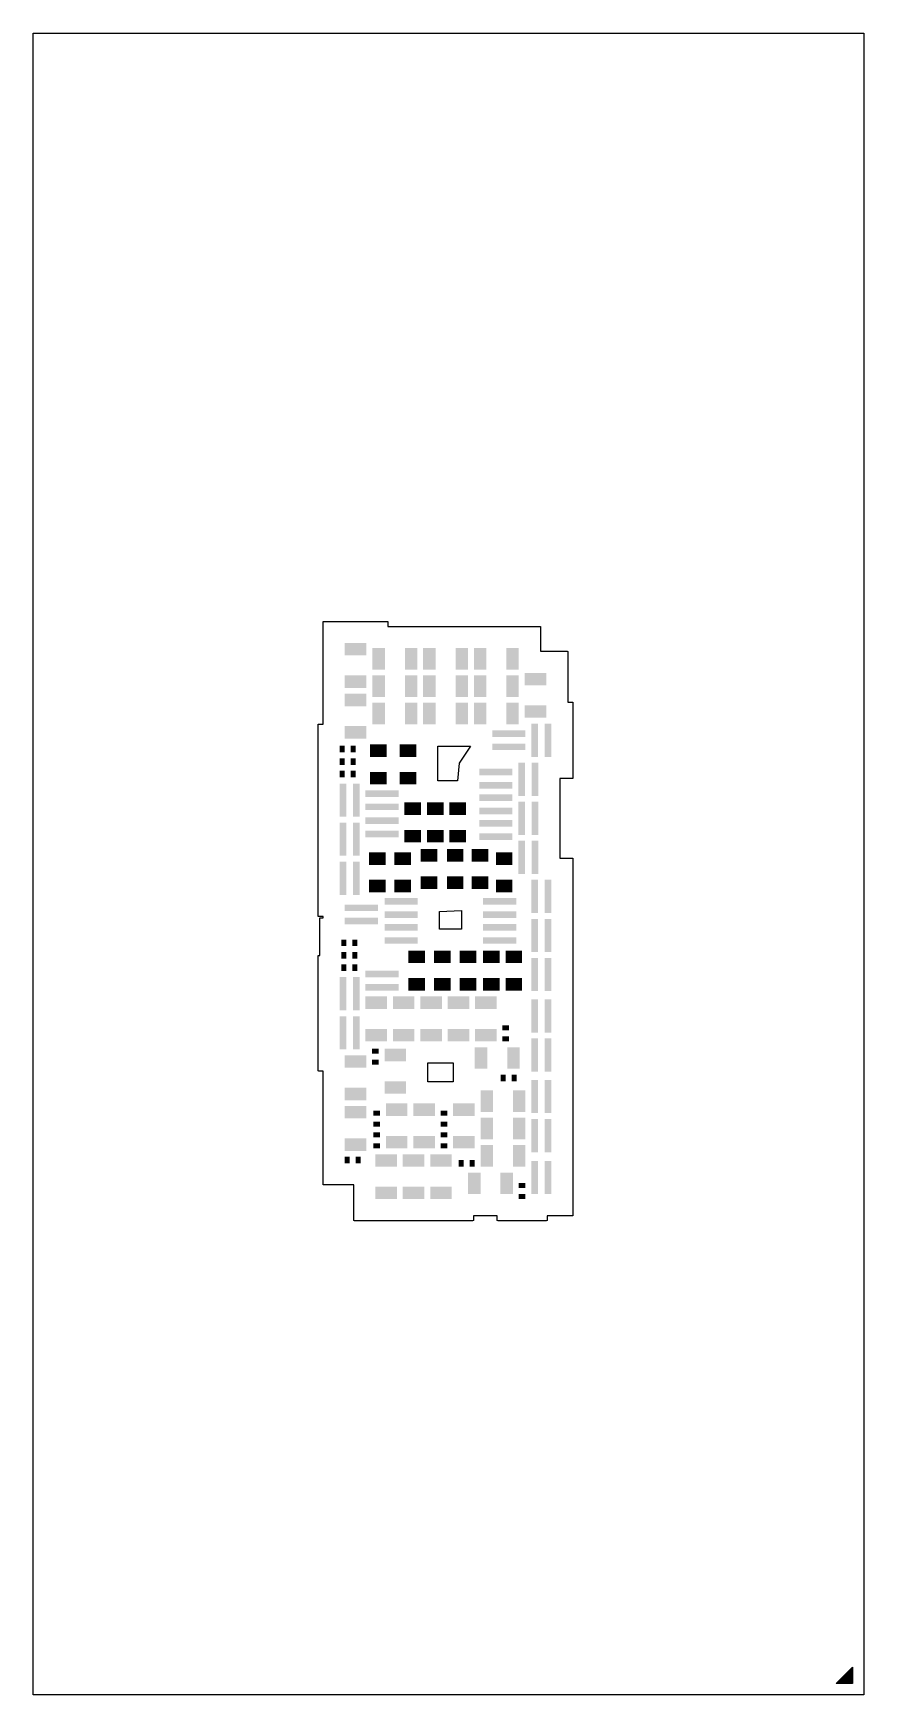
# Model space of a CAD drawing. Extents: x -12500 to -12475, y -25000 to -24950.
import ezdxf

# ---------------------------------------------------------------- set-up
doc = ezdxf.new("R2010")
doc.units = 0
doc.header["$MEASUREMENT"] = 0
doc.layers.get('0').update_dxf_attribs({"linetype": 'CONTINUOUS'})
doc.layers.add('PKG_OUTLINE', color=81, linetype='CONTINUOUS')
doc.layers.add('SOLDERMASK_PADS_BTM', color=151, linetype='CONTINUOUS')

msp = doc.modelspace()

# ---------------------------------------------------------------- hatches: boundary and pattern name
at = {"layer": 'SOLDERMASK_PADS_BTM'}
msp.add_hatch(color=256, dxfattribs=at).paths.add_polyline_path([(-12475.835, -24999.665), (-12475.335, -24999.165), (-12475.335, -24999.665)], flags=0)

# ---------------------------------------------------------------- linework, layer by layer
for points in [[(-12491.273, -24984.658), (-12491.275, -24984.634), (-12491.275, -24984.259), (-12491.275, -24983.283), (-12491.275, -24983.184), (-12491.275, -24982.732), (-12491.275, -24982.633), (-12491.275, -24981.756), (-12491.275, -24981.657), (-12491.275, -24981.23), (-12491.4, -24981.23), (-12491.423, -24981.229), (-12491.425, -24981.205), (-12491.425, -24980.03), (-12491.425, -24978.955), (-12491.425, -24977.78), (-12491.423, -24977.756), (-12491.4, -24977.755), (-12491.375, -24977.755), (-12491.375, -24977.397), (-12491.375, -24977.022), (-12491.375, -24976.647), (-12491.373, -24976.623), (-12491.35, -24976.622), (-12491.273, -24976.622), (-12491.273, -24976.578), (-12491.4, -24976.578), (-12491.423, -24976.577), (-12491.425, -24976.554), (-12491.425, -24975.379), (-12491.425, -24974.303), (-12491.425, -24974.204), (-12491.425, -24973.128), (-12491.425, -24973.017), (-12491.425, -24972.642), (-12491.425, -24972.267), (-12491.425, -24971.953), (-12491.425, -24971.566), (-12491.425, -24971.191), (-12491.425, -24970.816), (-12491.423, -24970.793), (-12491.4, -24970.792), (-12491.275, -24970.792), (-12491.275, -24970.327), (-12491.275, -24970.227), (-12491.275, -24969.351), (-12491.275, -24969.251), (-12491.275, -24968.7), (-12491.275, -24967.724), (-12491.273, -24967.701), (-12491.25, -24967.699), (-12489.349, -24967.699), (-12489.326, -24967.701), (-12489.325, -24967.724), (-12489.325, -24967.849), (-12488.888, -24967.849), (-12488.788, -24967.849), (-12487.912, -24967.849), (-12487.812, -24967.849), (-12487.361, -24967.849), (-12487.261, -24967.849), (-12486.385, -24967.849), (-12486.285, -24967.849), (-12485.734, -24967.849), (-12484.758, -24967.849), (-12484.735, -24967.851), (-12484.734, -24967.874), (-12484.734, -24968.599), (-12483.933, -24968.599), (-12483.91, -24968.601), (-12483.909, -24968.624), (-12483.909, -24969.6), (-12483.909, -24970.126), (-12483.783, -24970.126), (-12483.76, -24970.128), (-12483.759, -24970.151), (-12483.759, -24972.402), (-12483.76, -24972.425), (-12483.783, -24972.426), (-12484.15, -24972.426), (-12484.15, -24972.501), (-12484.15, -24973.577), (-12484.15, -24973.676), (-12484.15, -24974.752), (-12484.15, -24974.826), (-12483.783, -24974.826), (-12483.76, -24974.828), (-12483.759, -24974.851), (-12483.759, -24976.026), (-12483.759, -24977.102), (-12483.759, -24977.201), (-12483.759, -24978.277), (-12483.759, -24978.449), (-12483.759, -24979.452), (-12483.759, -24979.624), (-12483.759, -24980.7), (-12483.759, -24980.872), (-12483.759, -24981.875), (-12483.759, -24982.047), (-12483.759, -24983.123), (-12483.759, -24983.309), (-12483.759, -24984.298), (-12483.759, -24985.559), (-12483.76, -24985.583), (-12483.783, -24985.584), (-12484.183, -24985.584), (-12484.534, -24985.584), (-12484.534, -24985.709), (-12484.535, -24985.733), (-12484.558, -24985.734), (-12486.009, -24985.734), (-12486.032, -24985.733), (-12486.034, -24985.709), (-12486.034, -24985.584), (-12486.56, -24985.584), (-12486.75, -24985.584), (-12486.75, -24985.709), (-12486.751, -24985.733), (-12486.774, -24985.734), (-12487.599, -24985.734), (-12488.424, -24985.734), (-12488.675, -24985.734), (-12489.5, -24985.734), (-12490.325, -24985.734), (-12490.348, -24985.733), (-12490.35, -24985.709), (-12490.35, -24984.733), (-12490.35, -24984.659), (-12490.92, -24984.659), (-12491.25, -24984.659), (-12491.273, -24984.658)], [(-12487.82, -24972.496), (-12487.82, -24971.451), (-12486.835, -24971.451), (-12487.177, -24971.966), (-12487.226, -24972.496), (-12487.82, -24972.496)], [(-12487.775, -24976.427), (-12487.109, -24976.403), (-12487.109, -24976.957), (-12487.774, -24976.957), (-12487.775, -24976.427)], [(-12488.123, -24981.554), (-12488.123, -24980.988), (-12487.359, -24980.988), (-12487.359, -24981.554), (-12488.123, -24981.554)]]:
    msp.add_lwpolyline(points)
at = {"layer": 'PKG_OUTLINE'}
msp.add_lwpolyline([(-12500, -25000), (-12500, -24950), (-12475, -24950), (-12475, -25000)], close=True, dxfattribs=at)
at = {"layer": 'SOLDERMASK_PADS_BTM'}
msp.add_lwpolyline([(-12475.835, -24999.665), (-12475.335, -24999.165), (-12475.335, -24999.665)], close=True, dxfattribs=at)
for points in [[(-12490.625, -24968.725), (-12489.975, -24968.725), (-12490.625, -24968.349), (-12489.975, -24968.349)], [(-12489.79, -24969.149), (-12489.414, -24969.149), (-12489.79, -24968.499), (-12489.414, -24968.499)], [(-12488.814, -24969.149), (-12488.438, -24969.149), (-12488.814, -24968.499), (-12488.438, -24968.499)], [(-12488.263, -24969.149), (-12487.887, -24969.149), (-12488.263, -24968.499), (-12487.887, -24968.499)], [(-12487.287, -24969.149), (-12486.911, -24969.149), (-12487.287, -24968.499), (-12486.911, -24968.499)], [(-12486.736, -24969.149), (-12486.36, -24969.149), (-12486.736, -24968.499), (-12486.36, -24968.499)], [(-12485.76, -24969.149), (-12485.384, -24969.149), (-12485.76, -24968.499), (-12485.384, -24968.499)], [(-12490.625, -24969.701), (-12489.975, -24969.701), (-12490.625, -24969.325), (-12489.975, -24969.325)], [(-12489.79, -24969.974), (-12489.414, -24969.974), (-12489.79, -24969.324), (-12489.414, -24969.324)], [(-12488.814, -24969.974), (-12488.438, -24969.974), (-12488.814, -24969.324), (-12488.438, -24969.324)], [(-12488.263, -24969.974), (-12487.887, -24969.974), (-12488.263, -24969.324), (-12487.887, -24969.324)], [(-12487.287, -24969.974), (-12486.911, -24969.974), (-12487.287, -24969.324), (-12486.911, -24969.324)], [(-12486.736, -24969.974), (-12486.36, -24969.974), (-12486.736, -24969.324), (-12486.36, -24969.324)], [(-12485.76, -24969.974), (-12485.384, -24969.974), (-12485.76, -24969.324), (-12485.384, -24969.324)], [(-12485.209, -24969.625), (-12484.559, -24969.625), (-12485.209, -24969.249), (-12484.559, -24969.249)], [(-12490.625, -24970.252), (-12489.975, -24970.252), (-12490.625, -24969.876), (-12489.975, -24969.876)], [(-12489.79, -24970.799), (-12489.414, -24970.799), (-12489.79, -24970.149), (-12489.414, -24970.149)], [(-12488.814, -24970.799), (-12488.438, -24970.799), (-12488.814, -24970.149), (-12488.438, -24970.149)], [(-12488.263, -24970.799), (-12487.887, -24970.799), (-12488.263, -24970.149), (-12487.887, -24970.149)], [(-12487.287, -24970.799), (-12486.911, -24970.799), (-12487.287, -24970.149), (-12486.911, -24970.149)], [(-12486.736, -24970.799), (-12486.36, -24970.799), (-12486.736, -24970.149), (-12486.36, -24970.149)], [(-12485.76, -24970.799), (-12485.384, -24970.799), (-12485.76, -24970.149), (-12485.384, -24970.149)], [(-12485.209, -24970.601), (-12484.559, -24970.601), (-12485.209, -24970.225), (-12484.559, -24970.225)], [(-12490.625, -24971.228), (-12489.975, -24971.228), (-12490.625, -24970.852), (-12489.975, -24970.852)], [(-12486.184, -24971.174), (-12485.184, -24971.174), (-12486.184, -24970.974), (-12485.184, -24970.974)], [(-12485.009, -24971.776), (-12484.809, -24971.776), (-12485.009, -24970.776), (-12484.809, -24970.776)], [(-12484.609, -24971.776), (-12484.409, -24971.776), (-12484.609, -24970.776), (-12484.409, -24970.776)], [(-12490.775, -24971.642), (-12490.625, -24971.642), (-12490.775, -24971.442), (-12490.625, -24971.442)], [(-12490.445, -24971.642), (-12490.295, -24971.642), (-12490.445, -24971.442), (-12490.295, -24971.442)], [(-12489.862, -24971.779), (-12489.362, -24971.779), (-12489.862, -24971.403), (-12489.362, -24971.403)], [(-12488.971, -24971.779), (-12488.471, -24971.779), (-12488.971, -24971.403), (-12488.471, -24971.403)], [(-12486.184, -24971.574), (-12485.184, -24971.574), (-12486.184, -24971.374), (-12485.184, -24971.374)], [(-12490.775, -24972.017), (-12490.625, -24972.017), (-12490.775, -24971.817), (-12490.625, -24971.817)], [(-12490.445, -24972.017), (-12490.295, -24972.017), (-12490.445, -24971.817), (-12490.295, -24971.817)], [(-12485.4, -24972.951), (-12485.2, -24972.951), (-12485.4, -24971.951), (-12485.2, -24971.951)], [(-12485, -24972.951), (-12484.8, -24972.951), (-12485, -24971.951), (-12484.8, -24971.951)], [(-12490.775, -24972.392), (-12490.625, -24972.392), (-12490.775, -24972.192), (-12490.625, -24972.192)], [(-12490.445, -24972.392), (-12490.295, -24972.392), (-12490.445, -24972.192), (-12490.295, -24972.192)], [(-12489.862, -24972.605), (-12489.362, -24972.605), (-12489.862, -24972.229), (-12489.362, -24972.229)], [(-12488.971, -24972.605), (-12488.471, -24972.605), (-12488.971, -24972.229), (-12488.471, -24972.229)], [(-12486.575, -24972.33), (-12485.575, -24972.33), (-12486.575, -24972.13), (-12485.575, -24972.13)], [(-12490.775, -24973.578), (-12490.575, -24973.578), (-12490.775, -24972.578), (-12490.575, -24972.578)], [(-12490.375, -24973.578), (-12490.175, -24973.578), (-12490.375, -24972.578), (-12490.175, -24972.578)], [(-12490, -24972.98), (-12489, -24972.98), (-12490, -24972.78), (-12489, -24972.78)], [(-12486.575, -24972.73), (-12485.575, -24972.73), (-12486.575, -24972.53), (-12485.575, -24972.53)], [(-12486.575, -24973.105), (-12485.575, -24973.105), (-12486.575, -24972.905), (-12485.575, -24972.905)], [(-12490, -24973.38), (-12489, -24973.38), (-12490, -24973.18), (-12489, -24973.18)], [(-12488.825, -24973.523), (-12488.325, -24973.523), (-12488.825, -24973.147), (-12488.325, -24973.147)], [(-12488.15, -24973.523), (-12487.65, -24973.523), (-12488.15, -24973.147), (-12487.65, -24973.147)], [(-12487.475, -24973.523), (-12486.975, -24973.523), (-12487.475, -24973.147), (-12486.975, -24973.147)], [(-12486.575, -24973.505), (-12485.575, -24973.505), (-12486.575, -24973.305), (-12485.575, -24973.305)], [(-12485.4, -24974.126), (-12485.2, -24974.126), (-12485.4, -24973.126), (-12485.2, -24973.126)], [(-12485, -24974.126), (-12484.8, -24974.126), (-12485, -24973.126), (-12484.8, -24973.126)], [(-12490.775, -24974.753), (-12490.575, -24974.753), (-12490.775, -24973.753), (-12490.575, -24973.753)], [(-12490.375, -24974.753), (-12490.175, -24974.753), (-12490.375, -24973.753), (-12490.175, -24973.753)], [(-12490, -24973.796), (-12489, -24973.796), (-12490, -24973.596), (-12489, -24973.596)], [(-12490, -24974.196), (-12489, -24974.196), (-12490, -24973.996), (-12489, -24973.996)], [(-12488.825, -24974.349), (-12488.325, -24974.349), (-12488.825, -24973.973), (-12488.325, -24973.973)], [(-12488.15, -24974.349), (-12487.65, -24974.349), (-12488.15, -24973.973), (-12487.65, -24973.973)], [(-12487.475, -24974.349), (-12486.975, -24974.349), (-12487.475, -24973.973), (-12486.975, -24973.973)], [(-12486.575, -24973.88), (-12485.575, -24973.88), (-12486.575, -24973.68), (-12485.575, -24973.68)], [(-12486.575, -24974.28), (-12485.575, -24974.28), (-12486.575, -24974.08), (-12485.575, -24974.08)], [(-12485.4, -24975.301), (-12485.2, -24975.301), (-12485.4, -24974.301), (-12485.2, -24974.301)], [(-12485, -24975.301), (-12484.8, -24975.301), (-12485, -24974.301), (-12484.8, -24974.301)], [(-12490.775, -24975.928), (-12490.575, -24975.928), (-12490.775, -24974.928), (-12490.575, -24974.928)], [(-12490.375, -24975.928), (-12490.175, -24975.928), (-12490.375, -24974.928), (-12490.175, -24974.928)], [(-12489.896, -24975.026), (-12489.396, -24975.026), (-12489.896, -24974.65), (-12489.396, -24974.65)], [(-12489.132, -24975.026), (-12488.632, -24975.026), (-12489.132, -24974.65), (-12488.632, -24974.65)], [(-12488.338, -24974.926), (-12487.838, -24974.926), (-12488.338, -24974.55), (-12487.838, -24974.55)], [(-12487.55, -24974.926), (-12487.05, -24974.926), (-12487.55, -24974.55), (-12487.05, -24974.55)], [(-12486.802, -24974.926), (-12486.302, -24974.926), (-12486.802, -24974.55), (-12486.302, -24974.55)], [(-12486.075, -24975.026), (-12485.575, -24975.026), (-12486.075, -24974.65), (-12485.575, -24974.65)], [(-12489.896, -24975.852), (-12489.396, -24975.852), (-12489.896, -24975.476), (-12489.396, -24975.476)], [(-12489.132, -24975.852), (-12488.632, -24975.852), (-12489.132, -24975.476), (-12488.632, -24975.476)], [(-12488.338, -24975.752), (-12487.838, -24975.752), (-12488.338, -24975.376), (-12487.838, -24975.376)], [(-12487.55, -24975.752), (-12487.05, -24975.752), (-12487.55, -24975.376), (-12487.05, -24975.376)], [(-12486.802, -24975.752), (-12486.302, -24975.752), (-12486.802, -24975.376), (-12486.302, -24975.376)], [(-12486.075, -24975.852), (-12485.575, -24975.852), (-12486.075, -24975.476), (-12485.575, -24975.476)], [(-12485.009, -24976.476), (-12484.809, -24976.476), (-12485.009, -24975.476), (-12484.809, -24975.476)], [(-12484.609, -24976.476), (-12484.409, -24976.476), (-12484.609, -24975.476), (-12484.409, -24975.476)], [(-12490.623, -24976.419), (-12489.623, -24976.419), (-12490.623, -24976.219), (-12489.623, -24976.219)], [(-12489.425, -24976.227), (-12488.425, -24976.227), (-12489.425, -24976.027), (-12488.425, -24976.027)], [(-12489.425, -24976.627), (-12488.425, -24976.627), (-12489.425, -24976.427), (-12488.425, -24976.427)], [(-12486.458, -24976.227), (-12485.458, -24976.227), (-12486.458, -24976.027), (-12485.458, -24976.027)], [(-12486.458, -24976.627), (-12485.458, -24976.627), (-12486.458, -24976.427), (-12485.458, -24976.427)], [(-12490.623, -24976.819), (-12489.623, -24976.819), (-12490.623, -24976.619), (-12489.623, -24976.619)], [(-12489.425, -24977.002), (-12488.425, -24977.002), (-12489.425, -24976.802), (-12488.425, -24976.802)], [(-12486.458, -24977.002), (-12485.458, -24977.002), (-12486.458, -24976.802), (-12485.458, -24976.802)], [(-12485.009, -24977.651), (-12484.809, -24977.651), (-12485.009, -24976.651), (-12484.809, -24976.651)], [(-12484.609, -24977.651), (-12484.409, -24977.651), (-12484.609, -24976.651), (-12484.409, -24976.651)], [(-12490.725, -24977.472), (-12490.575, -24977.472), (-12490.725, -24977.272), (-12490.575, -24977.272)], [(-12490.395, -24977.472), (-12490.245, -24977.472), (-12490.395, -24977.272), (-12490.245, -24977.272)], [(-12489.425, -24977.402), (-12488.425, -24977.402), (-12489.425, -24977.202), (-12488.425, -24977.202)], [(-12486.458, -24977.402), (-12485.458, -24977.402), (-12486.458, -24977.202), (-12485.458, -24977.202)], [(-12490.725, -24977.847), (-12490.575, -24977.847), (-12490.725, -24977.647), (-12490.575, -24977.647)], [(-12490.395, -24977.847), (-12490.245, -24977.847), (-12490.395, -24977.647), (-12490.245, -24977.647)], [(-12488.71, -24977.984), (-12488.21, -24977.984), (-12488.71, -24977.608), (-12488.21, -24977.608)], [(-12487.935, -24977.984), (-12487.435, -24977.984), (-12487.935, -24977.608), (-12487.435, -24977.608)], [(-12487.16, -24977.984), (-12486.66, -24977.984), (-12487.16, -24977.608), (-12486.66, -24977.608)], [(-12486.458, -24977.984), (-12485.958, -24977.984), (-12486.458, -24977.608), (-12485.958, -24977.608)], [(-12485.783, -24977.984), (-12485.283, -24977.984), (-12485.783, -24977.608), (-12485.283, -24977.608)], [(-12485.009, -24978.826), (-12484.809, -24978.826), (-12485.009, -24977.826), (-12484.809, -24977.826)], [(-12484.609, -24978.826), (-12484.409, -24978.826), (-12484.609, -24977.826), (-12484.409, -24977.826)], [(-12490.775, -24979.405), (-12490.575, -24979.405), (-12490.775, -24978.405), (-12490.575, -24978.405)], [(-12490.725, -24978.222), (-12490.575, -24978.222), (-12490.725, -24978.022), (-12490.575, -24978.022)], [(-12490.395, -24978.222), (-12490.245, -24978.222), (-12490.395, -24978.022), (-12490.245, -24978.022)], [(-12490.375, -24979.405), (-12490.175, -24979.405), (-12490.375, -24978.405), (-12490.175, -24978.405)], [(-12489.999, -24978.408), (-12488.999, -24978.408), (-12489.999, -24978.208), (-12488.999, -24978.208)], [(-12488.71, -24978.81), (-12488.21, -24978.81), (-12488.71, -24978.434), (-12488.21, -24978.434)], [(-12487.935, -24978.81), (-12487.435, -24978.81), (-12487.935, -24978.434), (-12487.435, -24978.434)], [(-12487.16, -24978.81), (-12486.66, -24978.81), (-12487.16, -24978.434), (-12486.66, -24978.434)], [(-12486.458, -24978.81), (-12485.958, -24978.81), (-12486.458, -24978.434), (-12485.958, -24978.434)], [(-12485.783, -24978.81), (-12485.283, -24978.81), (-12485.783, -24978.434), (-12485.283, -24978.434)], [(-12490, -24979.361), (-12489.35, -24979.361), (-12490, -24978.985), (-12489.35, -24978.985)], [(-12489.999, -24978.808), (-12488.999, -24978.808), (-12489.999, -24978.608), (-12488.999, -24978.608)], [(-12489.175, -24979.361), (-12488.525, -24979.361), (-12489.175, -24978.985), (-12488.525, -24978.985)], [(-12488.35, -24979.361), (-12487.7, -24979.361), (-12488.35, -24978.985), (-12487.7, -24978.985)], [(-12487.525, -24979.361), (-12486.875, -24979.361), (-12487.525, -24978.985), (-12486.875, -24978.985)], [(-12486.7, -24979.361), (-12486.05, -24979.361), (-12486.7, -24978.985), (-12486.05, -24978.985)], [(-12485.009, -24980.074), (-12484.809, -24980.074), (-12485.009, -24979.074), (-12484.809, -24979.074)], [(-12484.609, -24980.074), (-12484.409, -24980.074), (-12484.609, -24979.074), (-12484.409, -24979.074)], [(-12490.775, -24980.58), (-12490.575, -24980.58), (-12490.775, -24979.58), (-12490.575, -24979.58)], [(-12490.375, -24980.58), (-12490.175, -24980.58), (-12490.375, -24979.58), (-12490.175, -24979.58)], [(-12490, -24980.337), (-12489.35, -24980.337), (-12490, -24979.961), (-12489.35, -24979.961)], [(-12489.175, -24980.337), (-12488.525, -24980.337), (-12489.175, -24979.961), (-12488.525, -24979.961)], [(-12488.35, -24980.337), (-12487.7, -24980.337), (-12488.35, -24979.961), (-12487.7, -24979.961)], [(-12487.525, -24980.337), (-12486.875, -24980.337), (-12487.525, -24979.961), (-12486.875, -24979.961)], [(-12486.7, -24980.337), (-12486.05, -24980.337), (-12486.7, -24979.961), (-12486.05, -24979.961)], [(-12485.875, -24980.007), (-12485.675, -24980.007), (-12485.875, -24979.857), (-12485.675, -24979.857)], [(-12485.875, -24980.337), (-12485.675, -24980.337), (-12485.875, -24980.187), (-12485.675, -24980.187)], [(-12485.009, -24981.249), (-12484.809, -24981.249), (-12485.009, -24980.249), (-12484.809, -24980.249)], [(-12484.609, -24981.249), (-12484.409, -24981.249), (-12484.609, -24980.249), (-12484.409, -24980.249)], [(-12490.625, -24981.131), (-12489.975, -24981.131), (-12490.625, -24980.755), (-12489.975, -24980.755)], [(-12489.8, -24980.712), (-12489.6, -24980.712), (-12489.8, -24980.562), (-12489.6, -24980.562)], [(-12489.8, -24981.042), (-12489.6, -24981.042), (-12489.8, -24980.892), (-12489.6, -24980.892)], [(-12489.425, -24980.938), (-12488.775, -24980.938), (-12489.425, -24980.562), (-12488.775, -24980.562)], [(-12486.708, -24981.162), (-12486.332, -24981.162), (-12486.708, -24980.512), (-12486.332, -24980.512)], [(-12485.732, -24981.162), (-12485.356, -24981.162), (-12485.732, -24980.512), (-12485.356, -24980.512)], [(-12485.927, -24981.537), (-12485.777, -24981.537), (-12485.927, -24981.337), (-12485.777, -24981.337)], [(-12485.597, -24981.537), (-12485.447, -24981.537), (-12485.597, -24981.337), (-12485.447, -24981.337)], [(-12485.009, -24982.497), (-12484.809, -24982.497), (-12485.009, -24981.497), (-12484.809, -24981.497)], [(-12484.609, -24982.497), (-12484.409, -24982.497), (-12484.609, -24981.497), (-12484.409, -24981.497)], [(-12490.625, -24982.107), (-12489.975, -24982.107), (-12490.625, -24981.731), (-12489.975, -24981.731)], [(-12489.425, -24981.914), (-12488.775, -24981.914), (-12489.425, -24981.538), (-12488.775, -24981.538)], [(-12486.536, -24982.459), (-12486.16, -24982.459), (-12486.536, -24981.809), (-12486.16, -24981.809)], [(-12485.56, -24982.459), (-12485.184, -24982.459), (-12485.56, -24981.809), (-12485.184, -24981.809)], [(-12490.625, -24982.658), (-12489.975, -24982.658), (-12490.625, -24982.282), (-12489.975, -24982.282)], [(-12489.76, -24982.572), (-12489.56, -24982.572), (-12489.76, -24982.422), (-12489.56, -24982.422)], [(-12489.386, -24982.581), (-12488.736, -24982.581), (-12489.386, -24982.205), (-12488.736, -24982.205)], [(-12488.561, -24982.581), (-12487.911, -24982.581), (-12488.561, -24982.205), (-12487.911, -24982.205)], [(-12487.736, -24982.572), (-12487.536, -24982.572), (-12487.736, -24982.422), (-12487.536, -24982.422)], [(-12487.361, -24982.581), (-12486.711, -24982.581), (-12487.361, -24982.205), (-12486.711, -24982.205)], [(-12489.76, -24982.902), (-12489.56, -24982.902), (-12489.76, -24982.752), (-12489.56, -24982.752)], [(-12487.736, -24982.902), (-12487.536, -24982.902), (-12487.736, -24982.752), (-12487.536, -24982.752)], [(-12486.536, -24983.284), (-12486.16, -24983.284), (-12486.536, -24982.634), (-12486.16, -24982.634)], [(-12485.56, -24983.284), (-12485.184, -24983.284), (-12485.56, -24982.634), (-12485.184, -24982.634)], [(-12485.009, -24983.672), (-12484.809, -24983.672), (-12485.009, -24982.672), (-12484.809, -24982.672)], [(-12484.609, -24983.672), (-12484.409, -24983.672), (-12484.609, -24982.672), (-12484.409, -24982.672)], [(-12490.625, -24983.634), (-12489.975, -24983.634), (-12490.625, -24983.258), (-12489.975, -24983.258)], [(-12489.76, -24983.227), (-12489.56, -24983.227), (-12489.76, -24983.077), (-12489.56, -24983.077)], [(-12489.76, -24983.557), (-12489.56, -24983.557), (-12489.76, -24983.407), (-12489.56, -24983.407)], [(-12489.386, -24983.557), (-12488.736, -24983.557), (-12489.386, -24983.181), (-12488.736, -24983.181)], [(-12488.561, -24983.557), (-12487.911, -24983.557), (-12488.561, -24983.181), (-12487.911, -24983.181)], [(-12487.736, -24983.227), (-12487.536, -24983.227), (-12487.736, -24983.077), (-12487.536, -24983.077)], [(-12487.736, -24983.557), (-12487.536, -24983.557), (-12487.736, -24983.407), (-12487.536, -24983.407)], [(-12487.361, -24983.557), (-12486.711, -24983.557), (-12487.361, -24983.181), (-12486.711, -24983.181)], [(-12486.536, -24984.109), (-12486.16, -24984.109), (-12486.536, -24983.459), (-12486.16, -24983.459)], [(-12485.56, -24984.109), (-12485.184, -24984.109), (-12485.56, -24983.459), (-12485.184, -24983.459)], [(-12490.625, -24984.009), (-12490.475, -24984.009), (-12490.625, -24983.809), (-12490.475, -24983.809)], [(-12490.295, -24984.009), (-12490.145, -24984.009), (-12490.295, -24983.809), (-12490.145, -24983.809)], [(-12489.7, -24984.108), (-12489.05, -24984.108), (-12489.7, -24983.732), (-12489.05, -24983.732)], [(-12488.875, -24984.108), (-12488.225, -24984.108), (-12488.875, -24983.732), (-12488.225, -24983.732)], [(-12488.05, -24984.108), (-12487.4, -24984.108), (-12488.05, -24983.732), (-12487.4, -24983.732)], [(-12487.191, -24984.109), (-12487.041, -24984.109), (-12487.191, -24983.909), (-12487.041, -24983.909)], [(-12486.861, -24984.109), (-12486.711, -24984.109), (-12486.861, -24983.909), (-12486.711, -24983.909)], [(-12485.009, -24984.934), (-12484.809, -24984.934), (-12485.009, -24983.934), (-12484.809, -24983.934)], [(-12484.609, -24984.934), (-12484.409, -24984.934), (-12484.609, -24983.934), (-12484.409, -24983.934)], [(-12486.911, -24984.934), (-12486.535, -24984.934), (-12486.911, -24984.284), (-12486.535, -24984.284)], [(-12485.935, -24984.934), (-12485.559, -24984.934), (-12485.935, -24984.284), (-12485.559, -24984.284)], [(-12489.7, -24985.084), (-12489.05, -24985.084), (-12489.7, -24984.708), (-12489.05, -24984.708)], [(-12488.875, -24985.084), (-12488.225, -24985.084), (-12488.875, -24984.708), (-12488.225, -24984.708)], [(-12488.05, -24985.084), (-12487.4, -24985.084), (-12488.05, -24984.708), (-12487.4, -24984.708)], [(-12485.384, -24984.754), (-12485.184, -24984.754), (-12485.384, -24984.604), (-12485.184, -24984.604)], [(-12485.384, -24985.084), (-12485.184, -24985.084), (-12485.384, -24984.934), (-12485.184, -24984.934)]]:
    msp.add_solid(points, dxfattribs=at)

doc.saveas('drawing.dxf')
